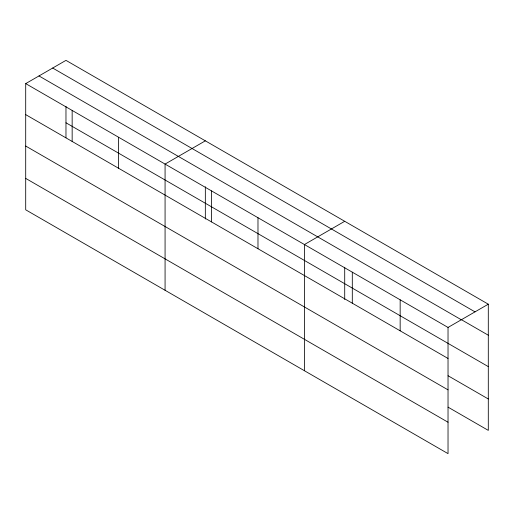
<?xml version="1.0" encoding="UTF-8"?>
<svg xmlns="http://www.w3.org/2000/svg" width="514" height="514" viewBox="0 0 514 514"><rect width="100%" height="100%" fill="white"/><g stroke="black" fill="none" stroke-linecap="round" stroke-linejoin="round"><path stroke-width="0.77" d="M65.972 137.784L65.972 106.302M205.337 186.762L205.337 219.035M344.708 267.229L344.708 299.501M448.028 389.869L448.028 327.444L25.7 83.615L25.7 209.808L448.028 453.637L448.028 389.869L25.7 146.04M448.067 407.159L488.3 430.385L488.3 304.192L65.972 60.363L25.7 83.615M205.337 140.83L165.071 164.082L165.071 290.269M344.708 221.29L304.436 244.542L304.436 370.735M448.028 327.444L488.3 304.192M52.679 68.034L475.013 311.869M461.244 319.592L488.3 335.212M38.987 75.944L461.321 319.772M65.972 122.788L488.3 366.617M25.7 114.628L448.028 358.464M448.067 375.747L488.3 398.98M25.7 178.397L448.028 422.225M400.162 299.81L400.162 330.83M352.302 272.176L352.302 303.196M257.983 217.724L257.983 248.737M211.524 190.9L211.524 221.919M118.612 137.257L118.612 168.271M72.159 110.433L72.159 141.453"/></g></svg>
